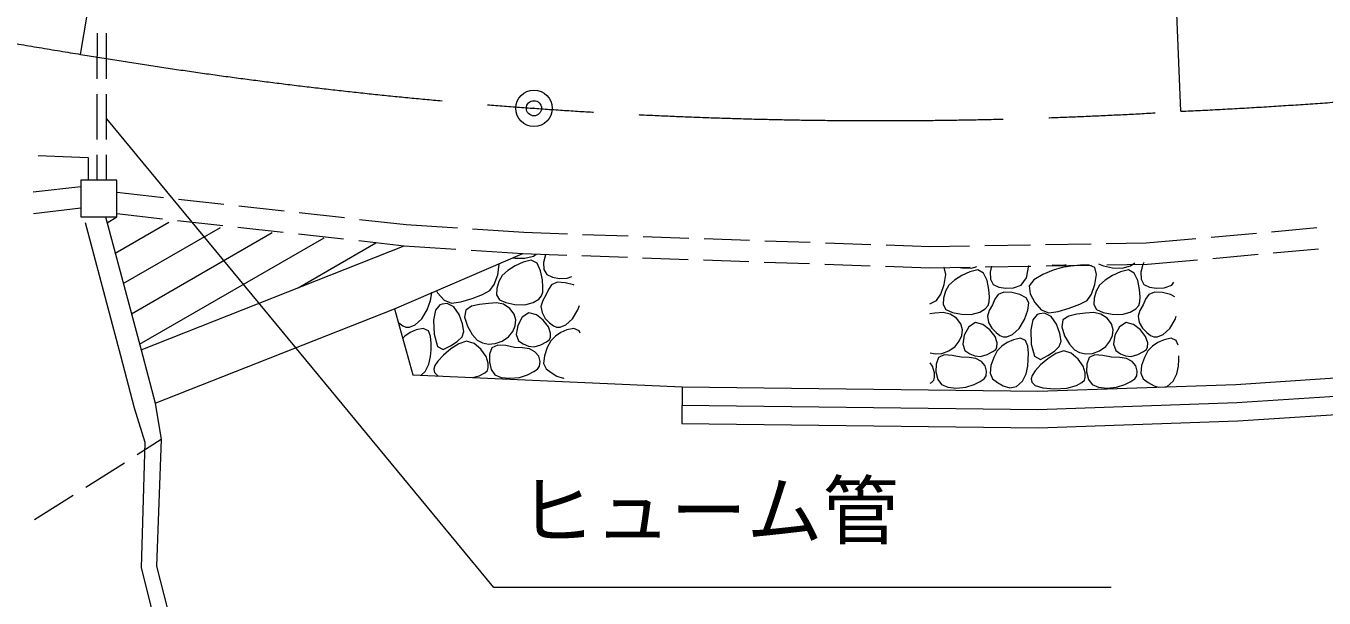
# Model space of a CAD drawing. Units: millimetres at full size, sheet at 1:1000; details may follow other scales. Extents: x 40000 to 680000, y 20000 to 380000.
# Drawn here: x 151357 to 194096, y 254227 to 273046 of the extents above; entities that cross this region are included whole.
import ezdxf
from ezdxf.enums import TextEntityAlignment as Align

# ---------------------------------------------------------------- set-up
doc = ezdxf.new("R2010")
doc.units = ezdxf.units.MM
doc.header["$LTSCALE"] = 1000
doc.header["$PDMODE"] = 32
doc.header["$PDSIZE"] = 500
doc.linetypes.add('CHAIN', pattern=[18.5, 12, -1.5, 3.5, -1.5])
for name, color, linetype, lineweight in [('M-BGD', 7, 'Continuous', 13), ('M-BMK', 2, 'CHAIN', 13), ('M-BMK-SRVR', 3, 'Continuous', 13), ('M-STR-HTXT', 7, 'Continuous', 13)]:
    doc.layers.add(name, color=color, linetype=linetype, lineweight=lineweight)
doc.styles.add('ＭＳ ゴシック', font='')
doc.styles.get('ＭＳ ゴシック').set_extended_font_data('MS Gothic')

msp = doc.modelspace()

# ---------------------------------------------------------------- hatches: boundary and pattern name
at = {"layer": 'M-BGD'}
h = msp.add_hatch(dxfattribs=at)
h.set_pattern_fill('USER', color=256, style=0, pattern_type=2)
h.set_pattern_definition([(30, (154353, 266762), (-1000, 1732.05), []), (30, (154353, 267917), (-1000, 1732.05), [])])
h.paths.add_polyline_path([(154353, 266762), (163813, 265816), (155148, 262388), (153977, 266762)])

# ---------------------------------------------------------------- linework, layer by layer
for p, q in [((153706, 271307), (153707, 272807)), ((154006, 271307), (154007, 272807)), ((153705, 269307), (153706, 270807)), ((154005, 269307), (154006, 270807)), ((151757, 268789), (153408, 268724)), ((153408, 268724), (153408, 267977)), ((153704, 267977), (153705, 268807)), ((154004, 267977), (154005, 268807)), ((151597, 267586), (153169, 267768)), ((154353, 267579), (155885, 267408)), ((156381, 267352), (157872, 267185)), ((158369, 267130), (159860, 266963)), ((151604, 266882), (153169, 267063)), ((154353, 266875), (155854, 266707)), ((160357, 266907), (161847, 266740)), ((156350, 266651), (157841, 266484)), ((158338, 266429), (159829, 266262)), ((162344, 266685), (163875, 266513)), ((163875, 266513), (165564, 266402)), ((166063, 266369), (167751, 266258)), ((192368, 266279), (193862, 266413)), ((160326, 266206), (161816, 266039)), ((162313, 265984), (163813, 265816)), ((167751, 266258), (169185, 266208)), ((169684, 266190), (171184, 266138)), ((171683, 266120), (173182, 266068)), ((173682, 266051), (175181, 265998)), ((175681, 265981), (177180, 265929)), ((177680, 265911), (179179, 265859)), ((179678, 265841), (181112, 265791)), ((182928, 265821), (184427, 265845)), ((184927, 265854), (186427, 265878)), ((186927, 265886), (188242, 265908)), ((188242, 265908), (189878, 266055)), ((190376, 266099), (191870, 266234)), ((155148, 262388), (163813, 265816)), ((163813, 265816), (165515, 265704)), ((166014, 265671), (167716, 265559)), ((167401, 265423), (167467, 265410)), ((167716, 265559), (169164, 265508)), ((167785, 265404), (168063, 265475)), ((168063, 265475), (168161, 265543)), ((168462, 265515), (168402, 265267)), ((168471, 265532), (168462, 265515)), ((169664, 265491), (171163, 265438)), ((171662, 265421), (173161, 265368)), ((181112, 265791), (182428, 265813)), ((190431, 265402), (191925, 265536)), ((192423, 265581), (193916, 265715)), ((166889, 264862), (166938, 265194)), ((166938, 265194), (166931, 265222)), ((167221, 265006), (167039, 264839)), ((167463, 265160), (167221, 265006)), ((167731, 265279), (167463, 265160)), ((167467, 265410), (167785, 265404)), ((167990, 265343), (167731, 265279)), ((168184, 265239), (167990, 265343)), ((168301, 264990), (168184, 265239)), ((168359, 264693), (168301, 264990)), ((168402, 265267), (168407, 265033)), ((168407, 265033), (168502, 264865)), ((173661, 265351), (175160, 265299)), ((175660, 265281), (177159, 265229)), ((177659, 265212), (179158, 265159)), ((179658, 265142), (181106, 265091)), ((181106, 265091), (182443, 265113)), ((181588, 265099), (181580, 265103)), ((181641, 264873), (181588, 265099)), ((182051, 265114), (182170, 265089)), ((182170, 265089), (182488, 265084)), ((182694, 265022), (182434, 264958)), ((182488, 265084), (182665, 265129)), ((182887, 264919), (182694, 265022)), ((182943, 265121), (184443, 265146)), ((183152, 265140), (183105, 264946)), ((184299, 264761), (184375, 265161)), ((184375, 265161), (184375, 265169)), ((185173, 265013), (184834, 264869)), ((184943, 265154), (186442, 265178)), ((185141, 265188), (185184, 265179)), ((185469, 265099), (185173, 265013)), ((185184, 265179), (185503, 265173)), ((185760, 265140), (185469, 265099)), ((185503, 265173), (185603, 265199)), ((186081, 265180), (185760, 265140)), ((186366, 265180), (186081, 265180)), ((186549, 265099), (186366, 265180)), ((186601, 264873), (186549, 265099)), ((186670, 265224), (186832, 265151)), ((186832, 265151), (187130, 265089)), ((186942, 265186), (188280, 265208)), ((187130, 265089), (187449, 265084)), ((187654, 265022), (187395, 264958)), ((187449, 265084), (187726, 265154)), ((187847, 264919), (187654, 265022)), ((187726, 265154), (187869, 265253)), ((188126, 265195), (188065, 264946)), ((188158, 265260), (188126, 265195)), ((188280, 265208), (189933, 265357)), ((166775, 264539), (166889, 264862)), ((166930, 264638), (166859, 264411)), ((167039, 264839), (166930, 264638)), ((168374, 264451), (168359, 264693)), ((168502, 264865), (168688, 264777)), ((168848, 264613), (168663, 264534)), ((168688, 264777), (168919, 264738)), ((169110, 264594), (168848, 264613)), ((168919, 264738), (169172, 264754)), ((169380, 264531), (169110, 264594)), ((169172, 264754), (169332, 264806)), ((181592, 264541), (181641, 264873)), ((181924, 264685), (181742, 264519)), ((182167, 264839), (181924, 264685)), ((182434, 264958), (182167, 264839)), ((183004, 264669), (182887, 264919)), ((183062, 264373), (183004, 264669)), ((183105, 264946), (183111, 264712)), ((183111, 264712), (183206, 264544)), ((184123, 264514), (184299, 264761)), ((184542, 264690), (184390, 264493)), ((184834, 264869), (184542, 264690)), ((186552, 264541), (186601, 264873)), ((186885, 264685), (186702, 264519)), ((187127, 264839), (186885, 264685)), ((187395, 264958), (187127, 264839)), ((187964, 264669), (187847, 264919)), ((188022, 264373), (187964, 264669)), ((188065, 264946), (188071, 264712)), ((188071, 264712), (188166, 264544)), ((189083, 264514), (189156, 264616)), ((164678, 264015), (164715, 264263)), ((164715, 264263), (164712, 264270)), ((164871, 264338), (164907, 264267)), ((164907, 264267), (165124, 264026)), ((166046, 264079), (166393, 264214)), ((166393, 264214), (166634, 264340)), ((166634, 264340), (166775, 264539)), ((166859, 264411), (166855, 264200)), ((166855, 264200), (166945, 264041)), ((168240, 264060), (168336, 264166)), ((168336, 264166), (168371, 264288)), ((168478, 264194), (168370, 264011)), ((168371, 264288), (168374, 264451)), ((168558, 264381), (168478, 264194)), ((168663, 264534), (168558, 264381)), ((169406, 264518), (169380, 264531)), ((181337, 264019), (181479, 264219)), ((181479, 264219), (181592, 264541)), ((181633, 264317), (181562, 264091)), ((181742, 264519), (181633, 264317)), ((183078, 264130), (183062, 264373)), ((183206, 264544), (183391, 264457)), ((183366, 264213), (183261, 264060)), ((183551, 264292), (183366, 264213)), ((183391, 264457), (183623, 264417)), ((183814, 264274), (183551, 264292)), ((183623, 264417), (183875, 264434)), ((184083, 264210), (183814, 264274)), ((183875, 264434), (184123, 264514)), ((184294, 264100), (184083, 264210)), ((184390, 264493), (184423, 264239)), ((184423, 264239), (184571, 263947)), ((186297, 264019), (186439, 264219)), ((186439, 264219), (186552, 264541)), ((186593, 264317), (186523, 264091)), ((186702, 264519), (186593, 264317)), ((188038, 264130), (188022, 264373)), ((188166, 264544), (188351, 264457)), ((188326, 264213), (188221, 264060)), ((188511, 264292), (188326, 264213)), ((188351, 264457), (188583, 264417)), ((188774, 264274), (188511, 264292)), ((188583, 264417), (188835, 264434)), ((189044, 264210), (188774, 264274)), ((188835, 264434), (189083, 264514)), ((189188, 264135), (189044, 264210)), ((164394, 263415), (164566, 263707)), ((164566, 263707), (164678, 264015)), ((164939, 263819), (164846, 263696)), ((164987, 263876), (164939, 263819)), ((165059, 263898), (164987, 263876)), ((165230, 263918), (165059, 263898)), ((165124, 264026), (165366, 263926)), ((165448, 263810), (165230, 263918)), ((165366, 263926), (165677, 263970)), ((165621, 263552), (165448, 263810)), ((165677, 263970), (166046, 264079)), ((166028, 263823), (165836, 263696)), ((166292, 263888), (166028, 263823)), ((166582, 263920), (166292, 263888)), ((166851, 263943), (166582, 263920)), ((167084, 263891), (166851, 263943)), ((166945, 264041), (167160, 263944)), ((167287, 263752), (167084, 263891)), ((167160, 263944), (167458, 263882)), ((167432, 263568), (167287, 263752)), ((167458, 263882), (167777, 263877)), ((167777, 263877), (168054, 263947)), ((168054, 263947), (168240, 264060)), ((168370, 264011), (168311, 263820)), ((168311, 263820), (168350, 263616)), ((169354, 263415), (169526, 263707)), ((169526, 263707), (169578, 263848)), ((181113, 263902), (181337, 264019)), ((181562, 264091), (181558, 263879)), ((181558, 263879), (181648, 263721)), ((181648, 263721), (181864, 263623)), ((182758, 263627), (182943, 263740)), ((182943, 263740), (183039, 263845)), ((183039, 263845), (183074, 263967)), ((183182, 263873), (183073, 263691)), ((183074, 263967), (183078, 264130)), ((183261, 264060), (183182, 263873)), ((184379, 263943), (184294, 264100)), ((184341, 263695), (184379, 263943)), ((184571, 263947), (184788, 263706)), ((184788, 263706), (185030, 263605)), ((185340, 263650), (185710, 263758)), ((185710, 263758), (186056, 263893)), ((186056, 263893), (186297, 264019)), ((186523, 264091), (186518, 263879)), ((186518, 263879), (186608, 263721)), ((186608, 263721), (186824, 263623)), ((187718, 263627), (187903, 263740)), ((187903, 263740), (187999, 263845)), ((187999, 263845), (188035, 263967)), ((188142, 263873), (188034, 263691)), ((188035, 263967), (188038, 264130)), ((188221, 264060), (188142, 263873)), ((163614, 263301), (163636, 263278)), ((163636, 263278), (163762, 263185)), ((164174, 263218), (164394, 263415)), ((164846, 263696), (164774, 263372)), ((164774, 263372), (164794, 262902)), ((165735, 263247), (165621, 263552)), ((165836, 263696), (165801, 263465)), ((165801, 263465), (165893, 263174)), ((167487, 263376), (167432, 263568)), ((167464, 263182), (167487, 263376)), ((167699, 263472), (167550, 263194)), ((167918, 263610), (167699, 263472)), ((168162, 263542), (167918, 263610)), ((168390, 263370), (168162, 263542)), ((168350, 263616), (168456, 263426)), ((168560, 263152), (168390, 263370)), ((168456, 263426), (168596, 263278)), ((168596, 263278), (168722, 263185)), ((169134, 263218), (169354, 263415)), ((181285, 263599), (181115, 263581)), ((181554, 263623), (181285, 263599)), ((181787, 263570), (181554, 263623)), ((181991, 263432), (181787, 263570)), ((181864, 263623), (182161, 263562)), ((182135, 263247), (181991, 263432)), ((182161, 263562), (182480, 263556)), ((182621, 263290), (182403, 263152)), ((182480, 263556), (182758, 263627)), ((182865, 263222), (182621, 263290)), ((183073, 263691), (183014, 263499)), ((183014, 263499), (183054, 263295)), ((183054, 263295), (183159, 263105)), ((184057, 263095), (184230, 263386)), ((184230, 263386), (184341, 263695)), ((184509, 263375), (184438, 263052)), ((184603, 263498), (184509, 263375)), ((184650, 263555), (184603, 263498)), ((184723, 263577), (184650, 263555)), ((184893, 263597), (184723, 263577)), ((185112, 263490), (184893, 263597)), ((185030, 263605), (185340, 263650)), ((185285, 263231), (185112, 263490)), ((185499, 263375), (185464, 263144)), ((185691, 263502), (185499, 263375)), ((185956, 263568), (185691, 263502)), ((186246, 263599), (185956, 263568)), ((186515, 263623), (186246, 263599)), ((186747, 263570), (186515, 263623)), ((186951, 263432), (186747, 263570)), ((186824, 263623), (187122, 263562)), ((187095, 263247), (186951, 263432)), ((187122, 263562), (187440, 263556)), ((187581, 263290), (187363, 263152)), ((187440, 263556), (187718, 263627)), ((187825, 263222), (187581, 263290)), ((188034, 263691), (187975, 263499)), ((187975, 263499), (188014, 263295)), ((188014, 263295), (188119, 263105)), ((189018, 263095), (189190, 263386)), ((189190, 263386), (189231, 263501)), ((163762, 263185), (163863, 263136)), ((164003, 262958), (163827, 262837)), ((163863, 263136), (163985, 263142)), ((163985, 263142), (164174, 263218)), ((164205, 263045), (164003, 262958)), ((164434, 263094), (164205, 263045)), ((164608, 263021), (164434, 263094)), ((164682, 262837), (164608, 263021)), ((164794, 262902), (164903, 262504)), ((165717, 262822), (165776, 263000)), ((165776, 263000), (165735, 263247)), ((165893, 263174), (166051, 262898)), ((166051, 262898), (166215, 262710)), ((167244, 262820), (167384, 262992)), ((167384, 262992), (167464, 263182)), ((167550, 263194), (167498, 262894)), ((167498, 262894), (167572, 262689)), ((168626, 262945), (168560, 263152)), ((168623, 262800), (168626, 262945)), ((168722, 263185), (168823, 263136)), ((168963, 262958), (168787, 262837)), ((168823, 263136), (168945, 263142)), ((168945, 263142), (169134, 263218)), ((169165, 263045), (168963, 262958)), ((169394, 263094), (169165, 263045)), ((169568, 263021), (169394, 263094)), ((169602, 262937), (169568, 263021)), ((182088, 262672), (182167, 262861)), ((182190, 263055), (182135, 263247)), ((182167, 262861), (182190, 263055)), ((182253, 262874), (182201, 262573)), ((182403, 263152), (182253, 262874)), ((183094, 263050), (182865, 263222)), ((183263, 262831), (183094, 263050)), ((183159, 263105), (183299, 262957)), ((183299, 262957), (183425, 262865)), ((183425, 262865), (183527, 262815)), ((183649, 262821), (183837, 262897)), ((183837, 262897), (184057, 263095)), ((184438, 263052), (184458, 262581)), ((185398, 262926), (185285, 263231)), ((185439, 262680), (185398, 262926)), ((185464, 263144), (185556, 262853)), ((185556, 262853), (185715, 262577)), ((187048, 262672), (187127, 262861)), ((187150, 263055), (187095, 263247)), ((187127, 262861), (187150, 263055)), ((187213, 262874), (187161, 262573)), ((187363, 263152), (187213, 262874)), ((188054, 263050), (187825, 263222)), ((188223, 262831), (188054, 263050)), ((188119, 263105), (188260, 262957)), ((188260, 262957), (188386, 262865)), ((188386, 262865), (188487, 262815)), ((188609, 262821), (188797, 262897)), ((188797, 262897), (189018, 263095)), ((163827, 262837), (163761, 262771)), ((164698, 262607), (164682, 262837)), ((164694, 262394), (164698, 262607)), ((164903, 262504), (165098, 262399)), ((165098, 262399), (165339, 262527)), ((165341, 262421), (165100, 262214)), ((165339, 262527), (165558, 262666)), ((165607, 262593), (165341, 262421)), ((165558, 262666), (165717, 262822)), ((165866, 262680), (165607, 262593)), ((166109, 262603), (165866, 262680)), ((166336, 262410), (166109, 262603)), ((166215, 262710), (166386, 262622)), ((166386, 262622), (166586, 262581)), ((166586, 262581), (166806, 262596)), ((166698, 262463), (166619, 262246)), ((166889, 262550), (166698, 262463)), ((166806, 262596), (167039, 262676)), ((167152, 262529), (166889, 262550)), ((167039, 262676), (167244, 262820)), ((167440, 262474), (167152, 262529)), ((167709, 262458), (167440, 262474)), ((167572, 262689), (167729, 262586)), ((167932, 262424), (167709, 262458)), ((167729, 262586), (167898, 262513)), ((167898, 262513), (168087, 262496)), ((168115, 262327), (167932, 262424)), ((168087, 262496), (168306, 262561)), ((168306, 262561), (168492, 262655)), ((168516, 262464), (168425, 262195)), ((168492, 262655), (168588, 262719)), ((168635, 262685), (168516, 262464)), ((168588, 262719), (168623, 262800)), ((168787, 262837), (168635, 262685)), ((181742, 262355), (181948, 262499)), ((181948, 262499), (182088, 262672)), ((182201, 262573), (182275, 262368)), ((183329, 262624), (183263, 262831)), ((183291, 262399), (183326, 262480)), ((183326, 262480), (183329, 262624)), ((183490, 262516), (183338, 262364)), ((183666, 262637), (183490, 262516)), ((183527, 262815), (183649, 262821)), ((183868, 262724), (183666, 262637)), ((184097, 262773), (183868, 262724)), ((184271, 262700), (184097, 262773)), ((184346, 262516), (184271, 262700)), ((184361, 262286), (184346, 262516)), ((184458, 262581), (184566, 262183)), ((185222, 262345), (185380, 262501)), ((185380, 262501), (185439, 262680)), ((185715, 262577), (185879, 262389)), ((186702, 262355), (186908, 262499)), ((186908, 262499), (187048, 262672)), ((187161, 262573), (187236, 262368)), ((188290, 262624), (188223, 262831)), ((188251, 262399), (188286, 262480)), ((188286, 262480), (188290, 262624)), ((188450, 262516), (188298, 262364)), ((188627, 262637), (188450, 262516)), ((188487, 262815), (188609, 262821)), ((188828, 262724), (188627, 262637)), ((189058, 262773), (188828, 262724)), ((189231, 262700), (189058, 262773)), ((189296, 262541), (189231, 262700)), ((164624, 261919), (164681, 262172)), ((164681, 262172), (164694, 262394)), ((164918, 262023), (164824, 261871)), ((165100, 262214), (164918, 262023)), ((166504, 262171), (166336, 262410)), ((166570, 261955), (166504, 262171)), ((166619, 262246), (166614, 261986)), ((168239, 262184), (168115, 262327)), ((168285, 262010), (168239, 262184)), ((168268, 261857), (168285, 262010)), ((168425, 262195), (168400, 261941)), ((181123, 262294), (181289, 262260)), ((181289, 262260), (181509, 262275)), ((181401, 262142), (181322, 261925)), ((181592, 262230), (181401, 262142)), ((181509, 262275), (181742, 262355)), ((181855, 262209), (181592, 262230)), ((182144, 262153), (181855, 262209)), ((182412, 262138), (182144, 262153)), ((182275, 262368), (182432, 262265)), ((182635, 262104), (182412, 262138)), ((182432, 262265), (182601, 262192)), ((182601, 262192), (182790, 262175)), ((182818, 262007), (182635, 262104)), ((182790, 262175), (183009, 262240)), ((182942, 261863), (182818, 262007)), ((183009, 262240), (183195, 262334)), ((183220, 262143), (183128, 261874)), ((183195, 262334), (183291, 262399)), ((183338, 262364), (183220, 262143)), ((184344, 261851), (184358, 262074)), ((184358, 262074), (184361, 262286)), ((184566, 262183), (184761, 262078)), ((184761, 262078), (185003, 262206)), ((185004, 262100), (184763, 261893)), ((185003, 262206), (185222, 262345)), ((185271, 262272), (185004, 262100)), ((185529, 262360), (185271, 262272)), ((185772, 262282), (185529, 262360)), ((185999, 262090), (185772, 262282)), ((185879, 262389), (186050, 262301)), ((186167, 261851), (185999, 262090)), ((186050, 262301), (186249, 262260)), ((186249, 262260), (186469, 262275)), ((186361, 262142), (186282, 261925)), ((186553, 262230), (186361, 262142)), ((186469, 262275), (186702, 262355)), ((186815, 262209), (186553, 262230)), ((187104, 262153), (186815, 262209)), ((187372, 262138), (187104, 262153)), ((187236, 262368), (187392, 262265)), ((187595, 262104), (187372, 262138)), ((187392, 262265), (187561, 262192)), ((187561, 262192), (187750, 262175)), ((187779, 262007), (187595, 262104)), ((187750, 262175), (187970, 262240)), ((187903, 261863), (187779, 262007)), ((187970, 262240), (188155, 262334)), ((188180, 262143), (188088, 261874)), ((188155, 262334), (188251, 262399)), ((188298, 262364), (188180, 262143)), ((189305, 261851), (189318, 262074)), ((189318, 262074), (189320, 262191)), ((164364, 261559), (164506, 261683)), ((164506, 261683), (164624, 261919)), ((164824, 261871), (164786, 261753)), ((164786, 261753), (164813, 261650)), ((164813, 261650), (164918, 261541)), ((166284, 261541), (166464, 261640)), ((166464, 261640), (166548, 261714)), ((166548, 261714), (166572, 261806)), ((166572, 261806), (166570, 261955)), ((166614, 261986), (166675, 261740)), ((166675, 261740), (166796, 261567)), ((166796, 261567), (167006, 261485)), ((167602, 261485), (167875, 261571)), ((167875, 261571), (168075, 261674)), ((168075, 261674), (168202, 261757)), ((168202, 261757), (168268, 261857)), ((168400, 261941), (168481, 261763)), ((168481, 261763), (168646, 261641)), ((168646, 261641), (168834, 261525)), ((181207, 261851), (181125, 261967)), ((181273, 261634), (181207, 261851)), ((181275, 261485), (181273, 261634)), ((181322, 261925), (181317, 261665)), ((181317, 261665), (181379, 261420)), ((182988, 261690), (182942, 261863)), ((182971, 261536), (182988, 261690)), ((183128, 261874), (183103, 261620)), ((183103, 261620), (183184, 261442)), ((184169, 261363), (184287, 261599)), ((184287, 261599), (184344, 261851)), ((184582, 261703), (184488, 261550)), ((184763, 261893), (184582, 261703)), ((186233, 261634), (186167, 261851)), ((186235, 261485), (186233, 261634)), ((186282, 261925), (186277, 261665)), ((186277, 261665), (186339, 261420)), ((187948, 261690), (187903, 261863)), ((187931, 261536), (187948, 261690)), ((188088, 261874), (188063, 261620)), ((188063, 261620), (188144, 261442)), ((189129, 261363), (189247, 261599)), ((189247, 261599), (189305, 261851)), ((164918, 261541), (164945, 261532)), ((166063, 261482), (166284, 261541)), ((167006, 261485), (167294, 261457)), ((167294, 261457), (167602, 261485)), ((168834, 261525), (169043, 261465)), ((169043, 261465), (169076, 261472)), ((172964, 261170), (172950, 259970)), ((181129, 261299), (181167, 261319)), ((181167, 261319), (181251, 261394)), ((181251, 261394), (181275, 261485)), ((181379, 261420), (181499, 261246)), ((181499, 261246), (181710, 261164)), ((181710, 261164), (181997, 261136)), ((181997, 261136), (182305, 261164)), ((182305, 261164), (182578, 261250)), ((182578, 261250), (182778, 261353)), ((182778, 261353), (182905, 261436)), ((182905, 261436), (182971, 261536)), ((183184, 261442), (183350, 261320)), ((183350, 261320), (183537, 261204)), ((183537, 261204), (183746, 261145)), ((183746, 261145), (183974, 261191)), ((183974, 261191), (184169, 261363)), ((184488, 261550), (184449, 261433)), ((184449, 261433), (184477, 261329)), ((184477, 261329), (184582, 261220)), ((184582, 261220), (184837, 261138)), ((185629, 261135), (185947, 261220)), ((185947, 261220), (186127, 261319)), ((186127, 261319), (186212, 261394)), ((186212, 261394), (186235, 261485)), ((186339, 261420), (186459, 261246)), ((186459, 261246), (186670, 261164)), ((186670, 261164), (186957, 261136)), ((186957, 261136), (187266, 261164)), ((187266, 261164), (187539, 261250)), ((187539, 261250), (187738, 261353)), ((187738, 261353), (187865, 261436)), ((187865, 261436), (187931, 261536)), ((188144, 261442), (188310, 261320)), ((188310, 261320), (188498, 261204)), ((188498, 261204), (188631, 261166)), ((188851, 261174), (188934, 261191)), ((188934, 261191), (189129, 261363)), ((184837, 261138), (185223, 261108)), ((185223, 261108), (185629, 261135)), ((155809, 259437), (155019, 258936)), ((154596, 258668), (153329, 257866)), ((152907, 257598), (151639, 256795))]:
    msp.add_line(p, q, dxfattribs=at)
msp.add_lwpolyline([(153169, 266762), (154353, 266762), (154353, 267977), (153169, 267977)], close=True, dxfattribs=at)
for points in [[(153977, 266762), (155148, 262388), (155606, 260632), (155809, 259437), (155650, 255271), (156013, 253859), (156871, 251951), (157997, 249757), (160172, 246456), (164713, 239473)], [(153301, 266581), (154471, 262209), (154921, 260485), (155269, 259351), (155148, 255217), (155539, 253693), (156420, 251734), (157564, 249504), (159754, 246182), (164294, 239200)], [(155606, 260632), (163491, 263746), (167716, 265559)], [(163491, 263746), (164092, 261571), (172964, 261170)], [(172964, 261170), (184670, 261027), (191195, 261256), (195602, 261542), (200315, 261991), (203673, 262449)], [(172957, 260570), (184677, 260427), (191225, 260657), (195650, 260944), (200384, 261395), (203754, 261854)], [(172950, 259970), (184683, 259827), (191255, 260057), (195698, 260346), (200453, 260798), (203835, 261260)]]:
    msp.add_lwpolyline(points, dxfattribs=at)
at = {"layer": 'M-BMK'}
for centre, radius, start, end in [((185011, 469559), 200000, 254.50861, 260.83552), ((180018, 470019), 200000, 272.68454, 278.58825), ((179481, 429932), 160000, 260.53064, 273.54918)]:
    msp.add_arc(centre, radius, start, end, dxfattribs=at)
at = {"layer": 'M-BMK-SRVR'}
msp.add_circle((168083, 270339), 600, dxfattribs=at)
msp.add_point((168083, 270339), dxfattribs=at)
at = {"layer": 'M-STR-HTXT'}
for p, q in [((153158, 272112), (158431, 303582)), ((189386, 270239), (188059, 302119)), ((166764, 254576), (154023, 269986)), ((187089, 254576), (166764, 254576))]:
    msp.add_line(p, q, dxfattribs=at)

# ---------------------------------------------------------------- texts
at = {"layer": 'M-STR-HTXT', "style": 'ＭＳ ゴシック'}
msp.add_text('ヒューム管', height=1833, dxfattribs=at).set_placement((173837, 255642), align=Align.BOTTOM_CENTER)

doc.saveas('drawing.dxf')
